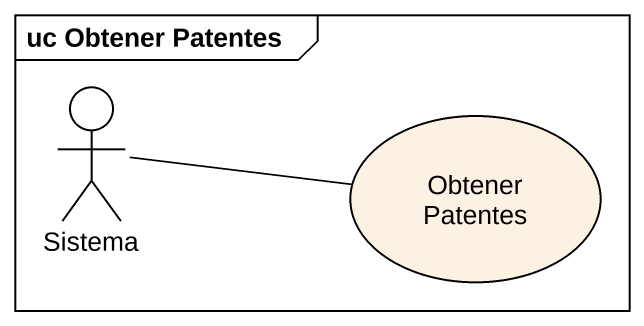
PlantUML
@startuml
mainframe uc Obtener Patentes
actor Sistema
usecase "Obtener Patentes" as Obtener_Patentes
Sistema -right- Obtener_Patentes
@enduml
